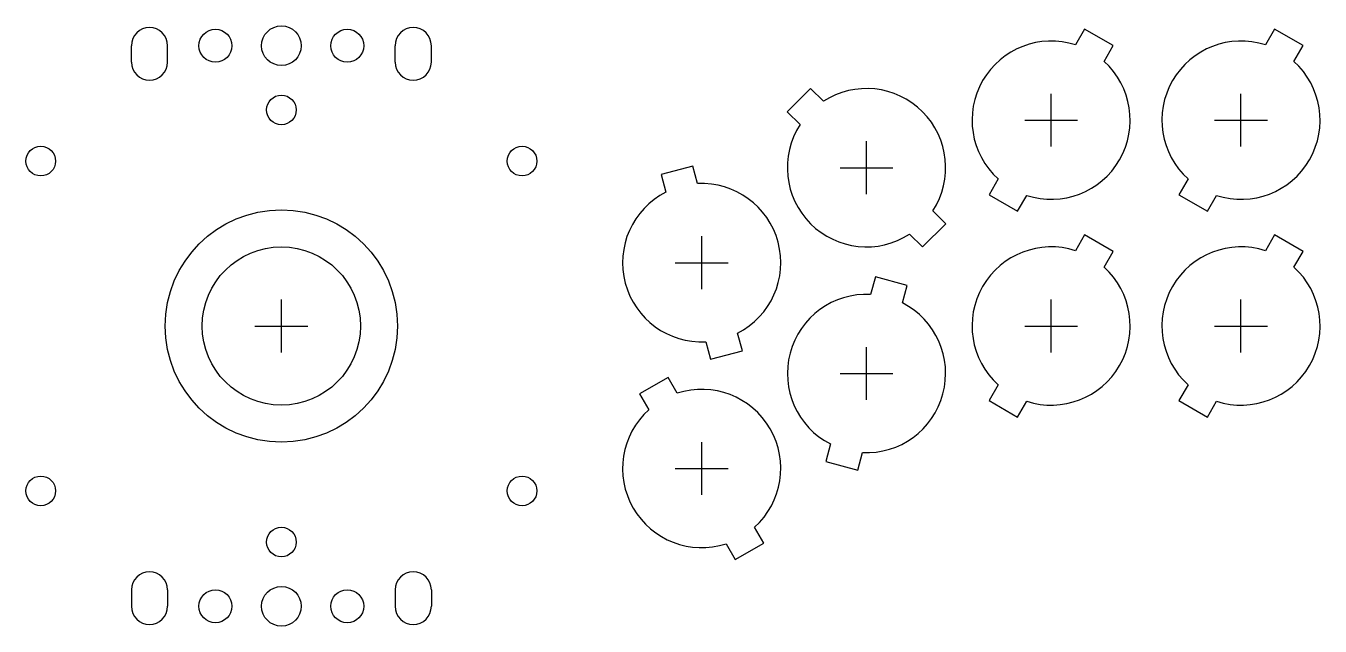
# Model space of a CAD drawing. Header units: millimetres. Extents: x -39 to 158, y -46 to 46.
import ezdxf

# ---------------------------------------------------------------- set-up
doc = ezdxf.new("R2010")
doc.units = ezdxf.units.MM
for name, color, linetype in [('BUTTONS', 1, 'Continuous'), ('GL_PLATE_HOLES', 2, 'Continuous'), ('JOYSTICK_BORE_24', 5, 'Continuous'), ('JOYSTICK_BORE_35.25', 3, 'Continuous'), ('REFERENCE', 8, 'Continuous')]:
    doc.layers.add(name, color=color, linetype=linetype)

msp = doc.modelspace()

# ---------------------------------------------------------------- linework, layer by layer
at = {"layer": 'BUTTONS'}
for points in [[(120.45, 42.61, 0.809427), (108.72, 22.29), (107.33, 19.89), (111.67, 17.39), (113.05, 19.79, 0.809427), (124.78, 40.11), (126.17, 42.51), (121.83, 45.01)], [(149.25, 42.61, 0.809427), (137.52, 22.29), (136.13, 19.89), (140.47, 17.39), (141.85, 19.79, 0.809427), (153.58, 40.11), (154.97, 42.51), (150.63, 45.01)], [(78.68, 30.53, 0.809427), (95.28, 13.93), (97.24, 11.98), (100.77, 15.51), (98.82, 17.47, 0.809427), (82.22, 34.07), (80.26, 36.02), (76.73, 32.49)], [(58.3, 20.29, 0.809427), (64.37, -2.38), (65.09, -5.05), (69.92, -3.76), (69.2, -1.09, 0.809427), (63.13, 21.58), (62.41, 24.25), (57.58, 22.96)], [(120.45, 11.41, 0.809427), (108.72, -8.91), (107.33, -11.31), (111.67, -13.81), (113.05, -11.41, 0.809427), (124.78, 8.91), (126.17, 11.31), (121.83, 13.81)], [(149.25, 11.41, 0.809427), (137.52, -8.91), (136.13, -11.31), (140.47, -13.81), (141.85, -11.41, 0.809427), (153.58, 8.91), (154.97, 11.31), (150.63, 13.81)], [(89.37, 4.78, 0.809427), (83.3, -17.89), (82.58, -20.56), (87.41, -21.85), (88.13, -19.18, 0.809427), (94.2, 3.49), (94.92, 6.16), (90.09, 7.45)], [(55.72, -12.69, 0.809427), (67.45, -33.01), (68.83, -35.41), (73.17, -32.91), (71.78, -30.51, 0.809427), (60.05, -10.19), (58.67, -7.79), (54.33, -10.29)]]:
    msp.add_lwpolyline(points, format="xyb", close=True, dxfattribs=at)
at = {"layer": 'GL_PLATE_HOLES'}
for p, q in [((-22.75, 40), (-22.75, 42.5)), ((-17.25, 40), (-17.25, 42.5)), ((17.25, 40), (17.25, 42.5)), ((22.75, 40), (22.75, 42.5)), ((-22.75, -40), (-22.75, -42.5)), ((-17.25, -40), (-17.25, -42.5)), ((17.25, -40), (17.25, -42.5)), ((22.75, -40), (22.75, -42.5))]:
    msp.add_line(p, q, dxfattribs=at)
for centre, radius in [((0, 42.5), 3), ((-10, 42.5), 2.5), ((10, 42.5), 2.5), ((0, 32.75), 2.25), ((-36.5, 25), 2.25), ((36.5, 25), 2.25), ((-36.5, -25), 2.25), ((36.5, -25), 2.25), ((0, -32.75), 2.25), ((-10, -42.5), 2.5), ((0, -42.5), 3), ((10, -42.5), 2.5)]:
    msp.add_circle(centre, radius, dxfattribs=at)
for centre, start, end in [((-20, 42.5), 0, 180), ((20, 42.5), 0, 180), ((-20, 40), 180, 360), ((20, 40), 180, 360), ((-20, -40), 0, 180), ((20, -40), 0, 180), ((-20, -42.5), -180, 0), ((20, -42.5), -180, 0)]:
    msp.add_arc(centre, 2.75, start, end, dxfattribs=at)
at = {"layer": 'JOYSTICK_BORE_24'}
msp.add_circle((0, 0), 12, dxfattribs=at)
at = {"layer": 'JOYSTICK_BORE_35.25'}
msp.add_circle((0, 0), 17.62, dxfattribs=at)
at = {"layer": 'REFERENCE'}
for p, q in [((116.75, 27.2), (116.75, 35.2)), ((145.55, 27.2), (145.55, 35.2)), ((112.75, 31.2), (120.75, 31.2)), ((141.55, 31.2), (149.55, 31.2)), ((88.75, 20), (88.75, 28)), ((84.75, 24), (92.75, 24)), ((63.75, 5.6), (63.75, 13.6)), ((59.75, 9.6), (67.75, 9.6)), ((0, -4), (0, 4)), ((116.75, -4), (116.75, 4)), ((145.55, -4), (145.55, 4)), ((-4, 0), (4, 0)), ((112.75, 0), (120.75, 0)), ((141.55, 0), (149.55, 0)), ((88.75, -11.2), (88.75, -3.2)), ((84.75, -7.2), (92.75, -7.2)), ((63.75, -25.6), (63.75, -17.6)), ((59.75, -21.6), (67.75, -21.6))]:
    msp.add_line(p, q, dxfattribs=at)

doc.saveas('drawing.dxf')
